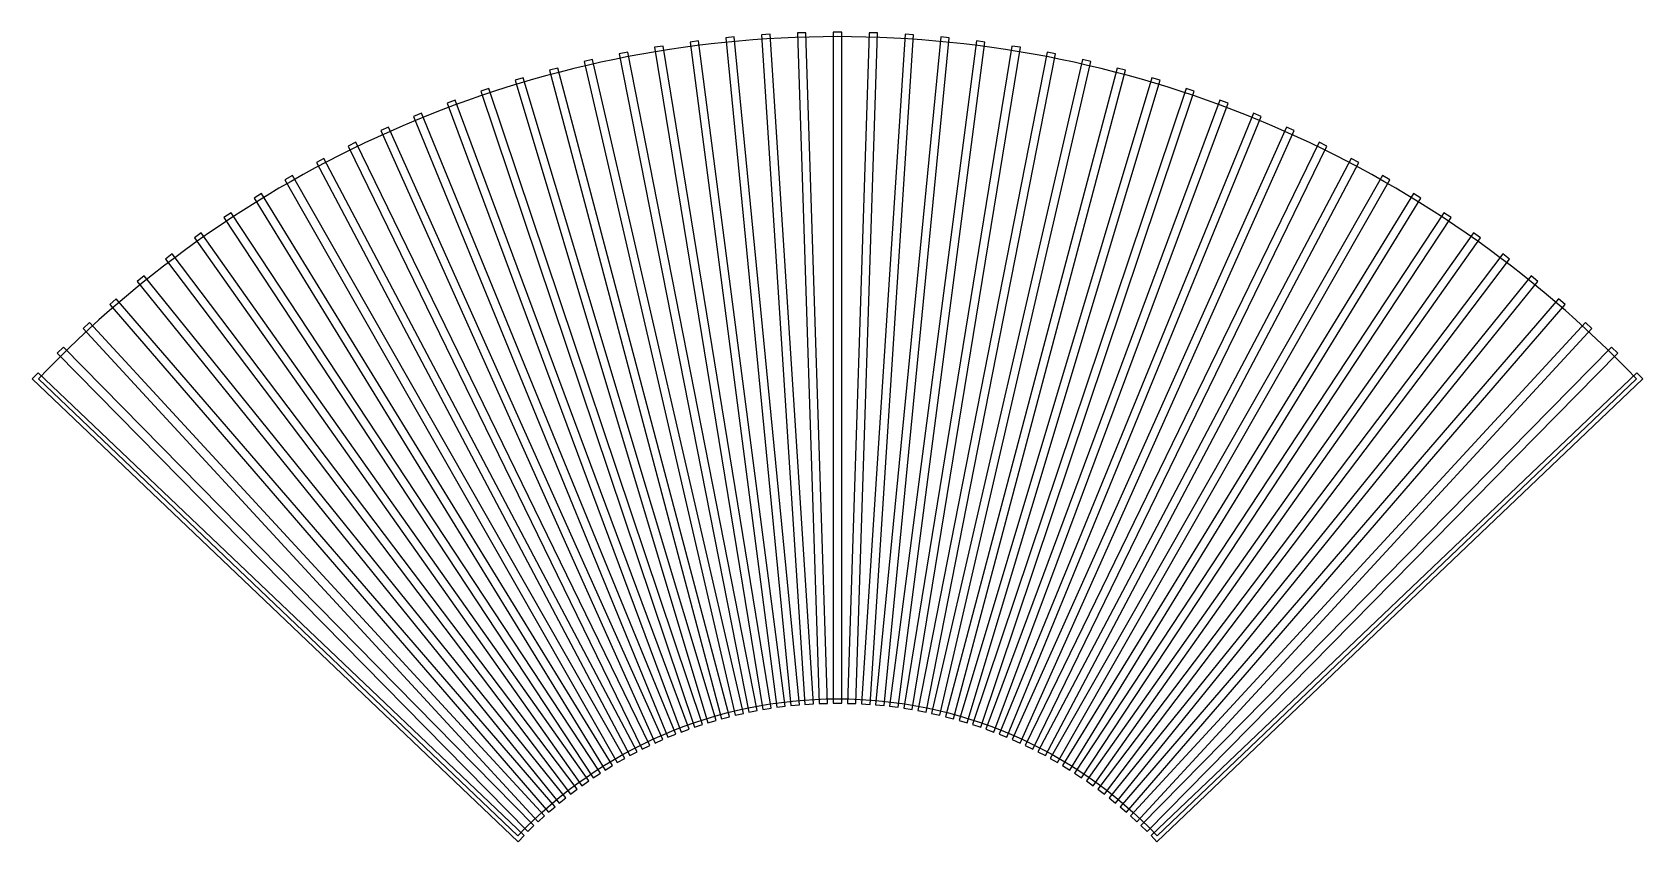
# Model space of a CAD drawing. Header units: millimetres. Extents: x -3 to 1130, y -2 to 567.
import ezdxf

# ---------------------------------------------------------------- set-up
doc = ezdxf.new("R2010")
doc.units = ezdxf.units.MM
doc.layers.add('CUT', color=1, linetype='Continuous')
doc.layers.add('POCKET-KERF-15', color=5, linetype='Continuous')

msp = doc.modelspace()

# ---------------------------------------------------------------- linework, layer by layer
at = {"layer": 'CUT'}
msp.add_lwpolyline([(788.4, 1.8), (1125.5, 323.1, 0.428387), (1.7, 323.1), (338.9, 1.8, -0.428387)], format="xyb", close=True, dxfattribs=at)
at = {"layer": 'POCKET-KERF-15'}
for points in [[(550.7, 94.8), (556.7, 94.9), (541.4, 566.6), (535.4, 566.4)], [(560.6, 95), (566.6, 95), (566.6, 566.9), (560.6, 566.9)], [(570.6, 94.9), (576.6, 94.8), (591.8, 566.4), (585.9, 566.6)], [(511.1, 90.5), (517, 91.5), (441, 557.2), (435, 556.3)], [(520.9, 92.1), (526.9, 92.8), (465.9, 560.8), (460, 560)], [(530.8, 93.3), (536.8, 93.9), (491, 563.6), (485.1, 563)], [(540.7, 94.2), (546.7, 94.6), (516.2, 565.5), (510.2, 565.1)], [(580.5, 94.6), (586.5, 94.2), (617, 565.1), (611.1, 565.5)], [(590.4, 93.9), (596.4, 93.3), (642.2, 563), (636.2, 563.6)], [(600.3, 92.8), (606.3, 92.1), (667.2, 560), (661.3, 560.8)], [(610.2, 91.5), (616.1, 90.5), (692.2, 556.3), (686.3, 557.2)], [(491.6, 86.5), (497.5, 87.8), (391.4, 547.7), (385.6, 546.3)], [(501.3, 88.7), (507.2, 89.8), (416.1, 552.9), (410.2, 551.7)], [(620, 89.8), (625.9, 88.7), (717, 551.7), (711.1, 552.9)], [(629.8, 87.8), (635.6, 86.5), (741.7, 546.3), (735.8, 547.7)], [(472.4, 81.2), (478.2, 82.9), (342.6, 534.9), (336.9, 533.2)], [(482, 84), (487.8, 85.5), (366.9, 541.7), (361.1, 540.2)], [(639.5, 85.5), (645.3, 84), (766.1, 540.2), (760.3, 541.7)], [(649.1, 82.9), (654.8, 81.2), (790.4, 533.2), (784.6, 534.9)], [(463, 78.1), (468.7, 80), (318.5, 527.4), (312.8, 525.5)], [(658.6, 80), (664.3, 78.1), (814.4, 525.5), (808.7, 527.4)], [(444.4, 71), (449.9, 73.2), (271.2, 510), (265.6, 507.7)], [(453.6, 74.7), (459.3, 76.8), (294.7, 519.1), (289.1, 517)], [(668, 76.8), (673.6, 74.7), (838.2, 517), (832.5, 519.1)], [(677.3, 73.2), (682.8, 71), (861.6, 507.7), (856.1, 510)], [(435.3, 67), (440.8, 69.4), (247.9, 500.1), (242.5, 497.7)], [(686.5, 69.4), (692, 67), (884.8, 497.7), (879.3, 500.1)], [(426.3, 62.7), (431.7, 65.3), (225, 489.5), (219.6, 486.9)], [(695.5, 65.3), (700.9, 62.7), (907.6, 486.9), (902.2, 489.5)], [(417.5, 58.1), (422.8, 60.9), (202.5, 478.2), (197.2, 475.4)], [(704.5, 60.9), (709.8, 58.1), (930.1, 475.4), (924.8, 478.2)], [(408.8, 53.2), (414, 56.2), (180.3, 466.2), (175.1, 463.2)], [(713.2, 56.2), (718.4, 53.2), (952.1, 463.2), (946.9, 466.2)], [(400.3, 48), (405.4, 51.2), (158.6, 453.4), (153.4, 450.3)], [(721.8, 51.2), (727, 48), (973.8, 450.3), (968.7, 453.4)], [(391.9, 42.6), (396.9, 45.9), (137.2, 439.9), (132.2, 436.6)], [(730.3, 45.9), (735.3, 42.6), (995, 436.6), (990, 439.9)], [(383.8, 36.9), (388.7, 40.4), (116.3, 425.8), (111.4, 422.3)], [(738.6, 40.4), (743.5, 36.9), (1015.8, 422.3), (1010.9, 425.8)], [(375.8, 31), (380.6, 34.6), (95.9, 411), (91.1, 407.4)], [(746.7, 34.6), (751.4, 31), (1036.1, 407.4), (1031.4, 411)], [(368, 24.8), (372.7, 28.5), (76, 395.5), (71.3, 391.7)], [(754.6, 28.5), (759.2, 24.8), (1056, 391.7), (1051.3, 395.5)], [(360.4, 18.3), (365, 22.2), (56.5, 379.4), (52, 375.5)], [(762.3, 22.2), (766.8, 18.3), (1075.3, 375.5), (1070.7, 379.4)], [(353.1, 11.6), (357.5, 15.7), (37.6, 362.7), (33.2, 358.6)], [(769.7, 15.7), (774.2, 11.6), (1094, 358.6), (1089.6, 362.7)], [(345.9, 4.7), (350.2, 8.9), (19.3, 345.3), (15, 341.1)], [(777, 8.9), (781.3, 4.7), (1112.2, 341.1), (1107.9, 345.3)], [(339, -2.5), (343.2, 1.9), (1.5, 327.4), (-2.6, 323.1)], [(788.2, -2.5), (784.1, 1.9), (1125.7, 327.4), (1129.9, 323.1)]]:
    msp.add_lwpolyline(points, close=True, dxfattribs=at)

doc.saveas('drawing.dxf')
